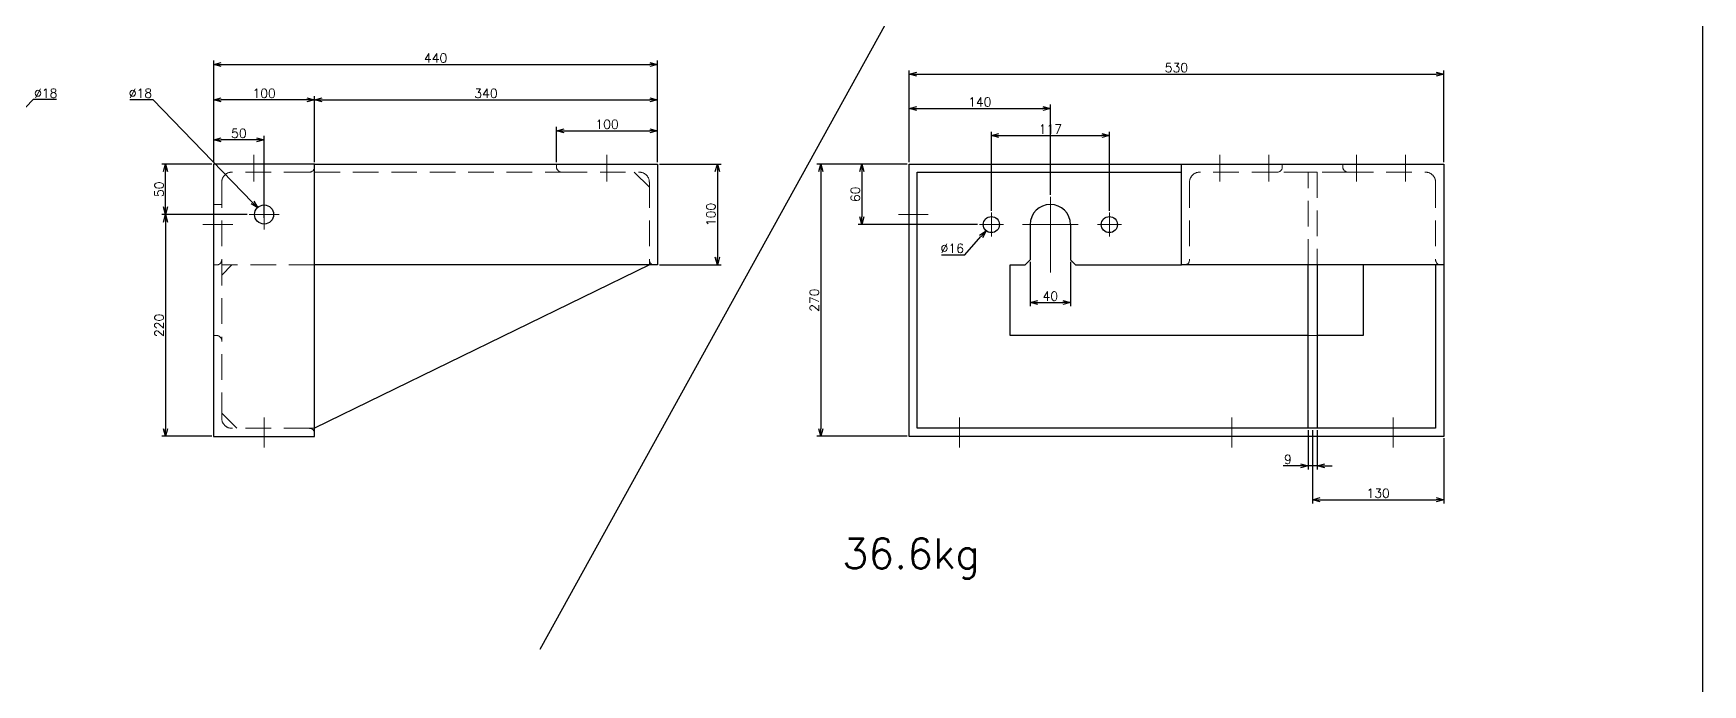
# Model space of a CAD drawing. Header units: millimetres. Extents: x -8731 to 85711, y -14522 to 31379.
# Drawn here: x -2808 to -1153, y 7054 to 7700 of the extents above; entities that cross this region are included whole.
import ezdxf

# ---------------------------------------------------------------- set-up
doc = ezdxf.new("R2010")
doc.units = ezdxf.units.MM
doc.header["$LTSCALE"] = 4
doc.header["$PDMODE"] = 99
doc.header["$PDSIZE"] = 1
doc.linetypes.add('CENTER2', pattern=[28.575, 19.05, -3.175, 3.175, -3.175])
doc.linetypes.add('HIDDEN', pattern=[9.525, 6.35, -3.175])
for name, color, linetype, lineweight in [('04_HIDDEN', 2, 'HIDDEN', 13), ('05_CENTER', 4, 'CENTER2', 13), ('08_DIM', 3, 'Continuous', 13)]:
    doc.layers.add(name, color=color, linetype=linetype, lineweight=lineweight)
doc.styles.add('KSS_TXT', font='txt.shx', dxfattribs={"bigfont": 'extfont2.shx'})
doc.dimstyles.new('KSS_DIM', dxfattribs={"dimscale": 3, "dimtxt": 3, "dimasz": 2.5, "dimexe": 1.25, "dimexo": 0.625, "dimtad": 1, "dimdsep": 46, "dimtxsty": 'KSS_TXT', "dimblk": 'OPEN30', "dimcen": 0, "dimazin": 2, "dimtfac": 0.75, "dimtmove": 0, "dimatfit": 3, "dimldrblk": 'OPEN30', "dimfxl": 1, "dimtolj": 1, "dimarcsym": 0})
doc.dimstyles.new('KSS_DIM$3', dxfattribs={"dimscale": 3, "dimtxt": 3, "dimasz": 2.5, "dimexe": 1.25, "dimexo": 0.625, "dimtad": 1, "dimtih": 1, "dimtoh": 1, "dimdsep": 46, "dimtxsty": 'KSS_TXT', "dimblk": 'OPEN30', "dimcen": 0, "dimazin": 2, "dimtfac": 0.75, "dimtofl": 0, "dimtmove": 0, "dimatfit": 3, "dimldrblk": 'OPEN30', "dimfxl": 1, "dimtolj": 1, "dimarcsym": 0})

# ---------------------------------------------------------------- blocks, each defined once
blk = doc.blocks.new('_Open30')
at = {"color": 0, "linetype": 'ByBlock', "lineweight": -2}
for p, q in [((-1, 0.27), (0, 0)), ((0, 0), (-1, -0.27)), ((0, 0), (-1, 0))]:
    blk.add_line(p, q, dxfattribs=at)
blk = doc.blocks.new('*D1013')
at = {"layer": '08_DIM', "color": 0, "lineweight": -2, "transparency": 16777216}
for p, q in [((-1820, 7473.3), (-1820, 7429.1)), ((-1780, 7473.3), (-1780, 7429.1)), ((-1812.5, 7432.8), (-1787.5, 7432.8))]:
    blk.add_line(p, q, dxfattribs=at)
at = {"layer": 'Defpoints', "color": 0, "transparency": 16777216}
for p in [(-1820, 7475.2), (-1780, 7475.2), (-1780, 7432.8)]:
    blk.add_point(p, dxfattribs=at)
at = {"layer": '08_DIM', "color": 0, "lineweight": -2, "transparency": 16777216, "xscale": 7.5, "yscale": 7.5, "zscale": 7.5, "rotation": 180}
blk.add_blockref('_Open30', (-1820, 7432.8), dxfattribs=at)
at = {"layer": '08_DIM', "color": 0, "lineweight": -2, "transparency": 16777216, "xscale": 7.5, "yscale": 7.5, "zscale": 7.5}
blk.add_blockref('_Open30', (-1780, 7432.8), dxfattribs=at)
at = {"layer": '08_DIM', "color": 0, "transparency": 16777216, "insert": (-1800, 7439.2), "char_height": 9, "attachment_point": 5, "style": 'KSS_TXT'}
blk.add_mtext('\\A1;40', dxfattribs=at)
blk = doc.blocks.new('*D1014')
at = {"layer": '08_DIM', "color": 0, "lineweight": -2, "transparency": 16777216}
for p, q in [((-1884.9, 7480.2), (-1868.8, 7498.5)), ((-1907.8, 7480.2), (-1884.9, 7480.2))]:
    blk.add_line(p, q, dxfattribs=at)
at = {"layer": 'Defpoints', "color": 0, "transparency": 16777216}
for p in [(-1853.2, 7516.2), (-1863.8, 7504.1)]:
    blk.add_point(p, dxfattribs=at)
at = {"layer": '08_DIM', "color": 0, "lineweight": -2, "transparency": 16777216, "xscale": 7.5, "yscale": 7.5, "zscale": 7.5, "rotation": 48.64525323413589}
blk.add_blockref('_Open30', (-1863.8, 7504.1), dxfattribs=at)
at = {"layer": '08_DIM', "color": 0, "transparency": 16777216, "insert": (-1897.3, 7486.6), "char_height": 9, "attachment_point": 5, "style": 'KSS_TXT'}
blk.add_mtext('\\A1;%%C16', dxfattribs=at)
blk = doc.blocks.new('*D1467')
at = {"layer": '08_DIM', "color": 0, "lineweight": -2, "transparency": 16777216}
for p, q in [((-1941.9, 7570.2), (-1990.7, 7570.2)), ((-1986.9, 7562.7), (-1986.9, 7517.7)), ((-1872.3, 7510.2), (-1990.7, 7510.2))]:
    blk.add_line(p, q, dxfattribs=at)
at = {"layer": 'Defpoints', "color": 0, "transparency": 16777216}
for p in [(-1940, 7570.2), (-1986.9, 7510.2), (-1870.4, 7510.2)]:
    blk.add_point(p, dxfattribs=at)
at = {"layer": '08_DIM', "color": 0, "lineweight": -2, "transparency": 16777216, "xscale": 7.5, "yscale": 7.5, "zscale": 7.5}
for p, rotation in [((-1986.9, 7570.2), 90), ((-1986.9, 7510.2), 270)]:
    blk.add_blockref('_Open30', p, dxfattribs=dict(at, rotation=rotation))
at = {"layer": '08_DIM', "color": 0, "transparency": 16777216, "insert": (-1993.3, 7540.2), "char_height": 9, "attachment_point": 5, "rotation": 90, "style": 'KSS_TXT'}
blk.add_mtext('\\A1;60', dxfattribs=at)
blk = doc.blocks.new('*D1468')
at = {"layer": '08_DIM', "color": 0, "lineweight": -2, "transparency": 16777216}
for p, q in [((-1940, 7572), (-1940, 7629.1)), ((-1932.5, 7625.3), (-1807.5, 7625.3)), ((-1800, 7539.5), (-1800, 7629.1))]:
    blk.add_line(p, q, dxfattribs=at)
at = {"layer": 'Defpoints', "color": 0, "transparency": 16777216}
for p in [(-1800, 7625.3), (-1940, 7570.2), (-1800, 7537.7)]:
    blk.add_point(p, dxfattribs=at)
at = {"layer": '08_DIM', "color": 0, "lineweight": -2, "transparency": 16777216, "xscale": 7.5, "yscale": 7.5, "zscale": 7.5, "rotation": 180}
blk.add_blockref('_Open30', (-1940, 7625.3), dxfattribs=at)
at = {"layer": '08_DIM', "color": 0, "lineweight": -2, "transparency": 16777216, "xscale": 7.5, "yscale": 7.5, "zscale": 7.5}
blk.add_blockref('_Open30', (-1800, 7625.3), dxfattribs=at)
at = {"layer": '08_DIM', "color": 0, "transparency": 16777216, "insert": (-1870, 7631.7), "char_height": 9, "attachment_point": 5, "style": 'KSS_TXT'}
blk.add_mtext('\\A1;140', dxfattribs=at)
blk = doc.blocks.new('*D1598')
at = {"layer": '08_DIM', "color": 0, "lineweight": -2, "transparency": 16777216}
for p, q in [((-2712.7, 7634.1), (-2689.8, 7634.1)), ((-2689.8, 7634.1), (-2591.1, 7532))]:
    blk.add_line(p, q, dxfattribs=at)
at = {"layer": 'Defpoints', "color": 0, "transparency": 16777216}
for p in [(-2585.9, 7526.6), (-2573.4, 7513.7)]:
    blk.add_point(p, dxfattribs=at)
at = {"layer": '08_DIM', "color": 0, "lineweight": -2, "transparency": 16777216, "xscale": 7.5, "yscale": 7.5, "zscale": 7.5, "rotation": 314.0421316647783}
blk.add_blockref('_Open30', (-2585.9, 7526.6), dxfattribs=at)
at = {"layer": '08_DIM', "color": 0, "transparency": 16777216, "insert": (-2702.2, 7640.4), "char_height": 9, "attachment_point": 5, "style": 'KSS_TXT'}
blk.add_mtext('\\A1;%%C18', dxfattribs=at)
blk = doc.blocks.new('*D1608')
at = {"layer": '08_DIM', "color": 0, "lineweight": -2, "transparency": 16777216}
for p, q in [((-1940, 7572), (-1940, 7663)), ((-1410, 7572), (-1410, 7663)), ((-1932.5, 7659.3), (-1417.5, 7659.3))]:
    blk.add_line(p, q, dxfattribs=at)
at = {"layer": 'Defpoints', "color": 0, "transparency": 16777216}
for p in [(-1410, 7659.3), (-1940, 7570.2), (-1410, 7570.2)]:
    blk.add_point(p, dxfattribs=at)
at = {"layer": '08_DIM', "color": 0, "lineweight": -2, "transparency": 16777216, "xscale": 7.5, "yscale": 7.5, "zscale": 7.5, "rotation": 180}
blk.add_blockref('_Open30', (-1940, 7659.3), dxfattribs=at)
at = {"layer": '08_DIM', "color": 0, "lineweight": -2, "transparency": 16777216, "xscale": 7.5, "yscale": 7.5, "zscale": 7.5}
blk.add_blockref('_Open30', (-1410, 7659.3), dxfattribs=at)
at = {"layer": '08_DIM', "color": 0, "transparency": 16777216, "insert": (-1675, 7665.7), "char_height": 9, "attachment_point": 5, "style": 'KSS_TXT'}
blk.add_mtext('\\A1;530', dxfattribs=at)
blk = doc.blocks.new('*D1663')
at = {"layer": '08_DIM', "color": 0, "lineweight": -2, "transparency": 16777216}
for p, q in [((-2596.3, 7520.2), (-2681.1, 7520.2)), ((-2677.3, 7512.7), (-2677.3, 7307.7)), ((-2631.5, 7300.2), (-2681.1, 7300.2))]:
    blk.add_line(p, q, dxfattribs=at)
at = {"layer": 'Defpoints', "color": 0, "transparency": 16777216}
for p in [(-2594.4, 7520.2), (-2677.3, 7300.2), (-2629.6, 7300.2)]:
    blk.add_point(p, dxfattribs=at)
at = {"layer": '08_DIM', "color": 0, "lineweight": -2, "transparency": 16777216, "xscale": 7.5, "yscale": 7.5, "zscale": 7.5}
for p, rotation in [((-2677.3, 7520.2), 90), ((-2677.3, 7300.2), 270)]:
    blk.add_blockref('_Open30', p, dxfattribs=dict(at, rotation=rotation))
at = {"layer": '08_DIM', "color": 0, "transparency": 16777216, "insert": (-2683.7, 7410.2), "char_height": 9, "attachment_point": 5, "rotation": 90, "style": 'KSS_TXT'}
blk.add_mtext('\\A1;220', dxfattribs=at)
blk = doc.blocks.new('*D1665')
at = {"layer": '08_DIM', "color": 0, "lineweight": -2, "transparency": 16777216}
for p, q in [((-2629.6, 7572), (-2629.6, 7598)), ((-2579.6, 7516.8), (-2579.6, 7598)), ((-2587.1, 7594.2), (-2622.1, 7594.2))]:
    blk.add_line(p, q, dxfattribs=at)
at = {"layer": 'Defpoints', "color": 0, "transparency": 16777216}
for p in [(-2629.6, 7594.2), (-2629.6, 7570.2), (-2579.6, 7515)]:
    blk.add_point(p, dxfattribs=at)
at = {"layer": '08_DIM', "color": 0, "lineweight": -2, "transparency": 16777216, "xscale": 7.5, "yscale": 7.5, "zscale": 7.5, "rotation": 180}
blk.add_blockref('_Open30', (-2629.6, 7594.2), dxfattribs=at)
at = {"layer": '08_DIM', "color": 0, "lineweight": -2, "transparency": 16777216, "xscale": 7.5, "yscale": 7.5, "zscale": 7.5}
blk.add_blockref('_Open30', (-2579.6, 7594.2), dxfattribs=at)
at = {"layer": '08_DIM', "color": 0, "transparency": 16777216, "insert": (-2604.6, 7600.6), "char_height": 9, "attachment_point": 5, "style": 'KSS_TXT'}
blk.add_mtext('\\A1;50', dxfattribs=at)
blk = doc.blocks.new('*D1666')
at = {"layer": '08_DIM', "color": 0, "lineweight": -2, "transparency": 16777216}
for p, q in [((-2629.6, 7572), (-2629.6, 7637.6)), ((-2537.1, 7633.8), (-2622.1, 7633.8)), ((-2529.6, 7572), (-2529.6, 7637.6))]:
    blk.add_line(p, q, dxfattribs=at)
at = {"layer": 'Defpoints', "color": 0, "transparency": 16777216}
for p in [(-2629.6, 7633.8), (-2629.6, 7570.2), (-2529.6, 7570.2)]:
    blk.add_point(p, dxfattribs=at)
at = {"layer": '08_DIM', "color": 0, "lineweight": -2, "transparency": 16777216, "xscale": 7.5, "yscale": 7.5, "zscale": 7.5, "rotation": 180}
blk.add_blockref('_Open30', (-2629.6, 7633.8), dxfattribs=at)
at = {"layer": '08_DIM', "color": 0, "lineweight": -2, "transparency": 16777216, "xscale": 7.5, "yscale": 7.5, "zscale": 7.5}
blk.add_blockref('_Open30', (-2529.6, 7633.8), dxfattribs=at)
at = {"layer": '08_DIM', "color": 0, "transparency": 16777216, "insert": (-2579.6, 7640.2), "char_height": 9, "attachment_point": 5, "style": 'KSS_TXT'}
blk.add_mtext('\\A1;100', dxfattribs=at)
blk = doc.blocks.new('A$C448B04A9_1_1_1')
at = {"color": 0}
for p, q in [((3, 100), (0, 100)), ((0, 0), (0, 100)), ((8, 18), (8, 95)), ((0, 0), (100, 0)), ((95, 8), (18, 8)), ((100, 3), (100, 0))]:
    blk.add_line(p, q, dxfattribs=at)
for centre, radius, start, end in [((3, 95), 5, 0, 90), ((18, 18), 10, 180, 270), ((95, 3), 5, 0, 90)]:
    blk.add_arc(centre, radius, start, end, dxfattribs=at)
blk = doc.blocks.new('A$C28822FB5_1_1_1')
at = {"color": 0}
for p, q in [((-82, 412), (180, 412)), ((-82, 158), (-82, 412)), ((30, 360), (30, 325)), ((70, 360), (70, 325)), ((10, 250), (10, 320)), ((10, 320), (25, 320)), ((30, 325), (25, 320)), ((75, 320), (70, 325)), ((75, 320), (180, 320)), ((360, 320), (360, 250)), ((432, 320), (432, 158)), ((305.5, 250), (10, 250)), ((360, 250), (314.5, 250)), ((432, 158), (-82, 158))]:
    blk.add_line(p, q, dxfattribs=at)
blk.add_lwpolyline([(-90, 420), (440, 420), (440, 150), (-90, 150)], close=True, dxfattribs=at)
blk.add_lwpolyline([(180, 420), (440, 420), (440, 320), (180, 320)], close=True)
blk.add_lwpolyline([(314.5, 320), (314.5, 158), (305.5, 158), (305.5, 320)])
for centre in [(-8.5, 360), (108.5, 360)]:
    blk.add_circle(centre, 8, dxfattribs=at)
blk.add_arc((50, 360), 20, 0, 180, dxfattribs=at)
at = {"layer": '04_HIDDEN'}
for p, q in [((345, 412), (275, 412)), ((305.5, 250), (314.5, 250))]:
    blk.add_line(p, q, dxfattribs=at)
for points in [[(305.5, 412), (314.5, 412), (314.5, 320)], [(305.5, 320), (305.5, 412)]]:
    blk.add_lwpolyline(points, dxfattribs=at)
at = {"layer": '05_CENTER'}
for p, q in [((218, 429.1), (218, 402.8)), ((266.5, 429.1), (266.5, 402.8)), ((353.5, 429.1), (353.5, 402.8)), ((402, 429.1), (402, 402.8)), ((50, 312.5), (50, 387.5)), ((-71, 370), (-100.7, 370)), ((-8.5, 348.1), (-8.5, 371.9)), ((108.5, 348.1), (108.5, 371.9)), ((-20.4, 360), (3.4, 360)), ((77.5, 360), (22.5, 360)), ((120.4, 360), (96.6, 360)), ((-40, 139), (-40, 168.7)), ((230, 139), (230, 168.7)), ((390, 139), (390, 168.7))]:
    blk.add_line(p, q, dxfattribs=at)
at = {"layer": '04_HIDDEN', "xscale": -1, "rotation": 180}
blk.add_blockref('A$C448B04A9_1_1_1', (180, 420), dxfattribs=at)
at = {"layer": '04_HIDDEN', "rotation": 180}
blk.add_blockref('A$C448B04A9_1_1_1', (440, 420), dxfattribs=at)
blk = doc.blocks.new('A$C6DA63EEE_1_1_1')
at = {"color": 0}
blk.add_line((382, 320), (50, 158), dxfattribs=at)
blk.add_lwpolyline([(50, 420), (-50, 420), (-50, 150), (50, 150)], close=True, dxfattribs=at)
blk.add_lwpolyline([(50, 420), (390, 420), (390, 320), (50, 320)], close=True)
blk.add_circle((0, 370), 9.5, dxfattribs=at)
at = {"layer": '04_HIDDEN'}
for p, q in [((50, 412), (295, 412)), ((382, 397), (367, 412)), ((-50, 380), (-42, 380)), ((-42, 325), (-42, 245)), ((-32, 320), (-42, 310)), ((50, 320), (-42, 320)), ((382, 325), (382, 320)), ((-42, 173), (-27, 158)), ((50, 158), (45, 158))]:
    blk.add_line(p, q, dxfattribs=at)
at = {"layer": '05_CENTER'}
for p, q in [((-10, 429.1), (-10, 402.8)), ((340, 429.1), (340, 402.8)), ((0, 355.2), (0, 384.8)), ((-14.8, 370), (14.8, 370)), ((-60.6, 360), (-31, 360)), ((0, 139), (0, 168.7))]:
    blk.add_line(p, q, dxfattribs=at)
at = {"layer": '04_HIDDEN', "xscale": -1, "rotation": 180}
blk.add_blockref('A$C448B04A9_1_1_1', (-50, 420), dxfattribs=at)
at = {"layer": '04_HIDDEN', "rotation": 180}
blk.add_blockref('A$C448B04A9_1_1_1', (390, 420), dxfattribs=at)
at = {"layer": '04_HIDDEN'}
blk.add_blockref('A$C448B04A9_1_1_1', (-50, 150), dxfattribs=at)
blk = doc.blocks.new('*D2208')
at = {"layer": '08_DIM', "color": 0, "lineweight": -2, "transparency": 16777216}
for p, q in [((-1941.9, 7570.2), (-2031.4, 7570.2)), ((-2027.6, 7562.7), (-2027.6, 7307.7)), ((-1941.9, 7300.2), (-2031.4, 7300.2))]:
    blk.add_line(p, q, dxfattribs=at)
at = {"layer": 'Defpoints', "color": 0, "transparency": 16777216}
for p in [(-1940, 7570.2), (-2027.6, 7300.2), (-1940, 7300.2)]:
    blk.add_point(p, dxfattribs=at)
at = {"layer": '08_DIM', "color": 0, "lineweight": -2, "transparency": 16777216, "xscale": 7.5, "yscale": 7.5, "zscale": 7.5}
for p, rotation in [((-2027.6, 7570.2), 90), ((-2027.6, 7300.2), 270)]:
    blk.add_blockref('_Open30', p, dxfattribs=dict(at, rotation=rotation))
at = {"layer": '08_DIM', "color": 0, "transparency": 16777216, "insert": (-2034, 7435.2), "char_height": 9, "attachment_point": 5, "rotation": 90, "style": 'KSS_TXT'}
blk.add_mtext('\\A1;270', dxfattribs=at)
blk = doc.blocks.new('*D2209')
at = {"layer": '08_DIM', "color": 0, "lineweight": -2, "transparency": 16777216}
for p, q in [((-2631.5, 7570.2), (-2681.1, 7570.2)), ((-2677.3, 7527.7), (-2677.3, 7562.7)), ((-2596.3, 7520.2), (-2681.1, 7520.2))]:
    blk.add_line(p, q, dxfattribs=at)
at = {"layer": 'Defpoints', "color": 0, "transparency": 16777216}
for p in [(-2677.3, 7570.2), (-2629.6, 7570.2), (-2594.4, 7520.2)]:
    blk.add_point(p, dxfattribs=at)
at = {"layer": '08_DIM', "color": 0, "lineweight": -2, "transparency": 16777216, "xscale": 7.5, "yscale": 7.5, "zscale": 7.5}
for p, rotation in [((-2677.3, 7570.2), 90), ((-2677.3, 7520.2), 270)]:
    blk.add_blockref('_Open30', p, dxfattribs=dict(at, rotation=rotation))
at = {"layer": '08_DIM', "color": 0, "transparency": 16777216, "insert": (-2683.7, 7545.2), "char_height": 9, "attachment_point": 5, "rotation": 90, "style": 'KSS_TXT'}
blk.add_mtext('\\A1;50', dxfattribs=at)
blk = doc.blocks.new('*D2210')
at = {"layer": '08_DIM', "color": 0, "lineweight": -2, "transparency": 16777216}
for p, q in [((-2629.6, 7572), (-2629.6, 7672.7)), ((-2622.1, 7668.9), (-2197.1, 7668.9)), ((-2189.6, 7572), (-2189.6, 7672.7))]:
    blk.add_line(p, q, dxfattribs=at)
at = {"layer": 'Defpoints', "color": 0, "transparency": 16777216}
for p in [(-2189.6, 7668.9), (-2629.6, 7570.2), (-2189.6, 7570.2)]:
    blk.add_point(p, dxfattribs=at)
at = {"layer": '08_DIM', "color": 0, "lineweight": -2, "transparency": 16777216, "xscale": 7.5, "yscale": 7.5, "zscale": 7.5, "rotation": 180}
blk.add_blockref('_Open30', (-2629.6, 7668.9), dxfattribs=at)
at = {"layer": '08_DIM', "color": 0, "lineweight": -2, "transparency": 16777216, "xscale": 7.5, "yscale": 7.5, "zscale": 7.5}
blk.add_blockref('_Open30', (-2189.6, 7668.9), dxfattribs=at)
at = {"layer": '08_DIM', "color": 0, "transparency": 16777216, "insert": (-2409.6, 7675.3), "char_height": 9, "attachment_point": 5, "style": 'KSS_TXT'}
blk.add_mtext('\\A1;440', dxfattribs=at)
blk = doc.blocks.new('*D2211')
at = {"layer": '08_DIM', "color": 0, "lineweight": -2, "transparency": 16777216}
for p, q in [((-2529.6, 7572), (-2529.6, 7637.6)), ((-2522.1, 7633.8), (-2197.1, 7633.8)), ((-2189.6, 7572), (-2189.6, 7637.6))]:
    blk.add_line(p, q, dxfattribs=at)
at = {"layer": 'Defpoints', "color": 0, "transparency": 16777216}
for p in [(-2189.6, 7633.8), (-2529.6, 7570.2), (-2189.6, 7570.2)]:
    blk.add_point(p, dxfattribs=at)
at = {"layer": '08_DIM', "color": 0, "lineweight": -2, "transparency": 16777216, "xscale": 7.5, "yscale": 7.5, "zscale": 7.5, "rotation": 180}
blk.add_blockref('_Open30', (-2529.6, 7633.8), dxfattribs=at)
at = {"layer": '08_DIM', "color": 0, "lineweight": -2, "transparency": 16777216, "xscale": 7.5, "yscale": 7.5, "zscale": 7.5}
blk.add_blockref('_Open30', (-2189.6, 7633.8), dxfattribs=at)
at = {"layer": '08_DIM', "color": 0, "transparency": 16777216, "insert": (-2359.6, 7640.2), "char_height": 9, "attachment_point": 5, "style": 'KSS_TXT'}
blk.add_mtext('\\A1;340', dxfattribs=at)
blk = doc.blocks.new('*D2212')
at = {"layer": '08_DIM', "color": 0, "lineweight": -2, "transparency": 16777216}
for p, q in [((-2289.6, 7572), (-2289.6, 7607)), ((-2282.1, 7603.2), (-2197.1, 7603.2)), ((-2189.6, 7572), (-2189.6, 7607))]:
    blk.add_line(p, q, dxfattribs=at)
at = {"layer": 'Defpoints', "color": 0, "transparency": 16777216}
for p in [(-2189.6, 7603.2), (-2289.6, 7570.2), (-2189.6, 7570.2)]:
    blk.add_point(p, dxfattribs=at)
at = {"layer": '08_DIM', "color": 0, "lineweight": -2, "transparency": 16777216, "xscale": 7.5, "yscale": 7.5, "zscale": 7.5, "rotation": 180}
blk.add_blockref('_Open30', (-2289.6, 7603.2), dxfattribs=at)
at = {"layer": '08_DIM', "color": 0, "lineweight": -2, "transparency": 16777216, "xscale": 7.5, "yscale": 7.5, "zscale": 7.5}
blk.add_blockref('_Open30', (-2189.6, 7603.2), dxfattribs=at)
at = {"layer": '08_DIM', "color": 0, "transparency": 16777216, "insert": (-2239.6, 7609.6), "char_height": 9, "attachment_point": 5, "style": 'KSS_TXT'}
blk.add_mtext('\\A1;100', dxfattribs=at)
blk = doc.blocks.new('*D2213')
at = {"layer": '08_DIM', "color": 0, "lineweight": -2, "transparency": 16777216}
for p, q in [((-2187.7, 7570.2), (-2126.5, 7570.2)), ((-2130.2, 7562.7), (-2130.2, 7477.7)), ((-2187.7, 7470.2), (-2126.5, 7470.2))]:
    blk.add_line(p, q, dxfattribs=at)
at = {"layer": 'Defpoints', "color": 0, "transparency": 16777216}
for p in [(-2189.6, 7570.2), (-2189.6, 7470.2), (-2130.2, 7470.2)]:
    blk.add_point(p, dxfattribs=at)
at = {"layer": '08_DIM', "color": 0, "lineweight": -2, "transparency": 16777216, "xscale": 7.5, "yscale": 7.5, "zscale": 7.5}
for p, rotation in [((-2130.2, 7570.2), 90), ((-2130.2, 7470.2), 270)]:
    blk.add_blockref('_Open30', p, dxfattribs=dict(at, rotation=rotation))
at = {"layer": '08_DIM', "color": 0, "transparency": 16777216, "insert": (-2136.6, 7520.2), "char_height": 9, "attachment_point": 5, "rotation": 90, "style": 'KSS_TXT'}
blk.add_mtext('\\A1;100', dxfattribs=at)
blk = doc.blocks.new('*D2223')
at = {"layer": '08_DIM', "color": 0, "lineweight": -2, "transparency": 16777216}
for p, q in [((-2808.5, 7634.1), (-2907.2, 7532)), ((-2785.6, 7634.1), (-2808.5, 7634.1))]:
    blk.add_line(p, q, dxfattribs=at)
at = {"layer": 'Defpoints', "color": 0, "transparency": 16777216}
for p in [(-2912.4, 7526.6), (-2924.9, 7513.7)]:
    blk.add_point(p, dxfattribs=at)
at = {"layer": '08_DIM', "color": 0, "lineweight": -2, "transparency": 16777216, "xscale": 7.5, "yscale": 7.5, "zscale": 7.5, "rotation": 225.9578683352592}
blk.add_blockref('_Open30', (-2912.4, 7526.6), dxfattribs=at)
at = {"layer": '08_DIM', "color": 0, "transparency": 16777216, "insert": (-2796.1, 7640.4), "char_height": 9, "attachment_point": 5, "style": 'KSS_TXT'}
blk.add_mtext('\\A1;%%C18', dxfattribs=at)
blk = doc.blocks.new('*D2999')
at = {"layer": '08_DIM', "color": 0, "lineweight": -2, "transparency": 16777216}
for p, q in [((-1540, 7306.3), (-1540, 7233.6)), ((-1410, 7298.3), (-1410, 7233.6)), ((-1532.5, 7237.4), (-1417.5, 7237.4))]:
    blk.add_line(p, q, dxfattribs=at)
at = {"layer": 'Defpoints', "color": 0, "transparency": 16777216}
for p in [(-1540, 7308.2), (-1410, 7300.2), (-1410, 7237.4)]:
    blk.add_point(p, dxfattribs=at)
at = {"layer": '08_DIM', "color": 0, "lineweight": -2, "transparency": 16777216, "xscale": 7.5, "yscale": 7.5, "zscale": 7.5, "rotation": 180}
blk.add_blockref('_Open30', (-1540, 7237.4), dxfattribs=at)
at = {"layer": '08_DIM', "color": 0, "lineweight": -2, "transparency": 16777216, "xscale": 7.5, "yscale": 7.5, "zscale": 7.5}
blk.add_blockref('_Open30', (-1410, 7237.4), dxfattribs=at)
at = {"layer": '08_DIM', "color": 0, "transparency": 16777216, "insert": (-1475, 7243.8), "char_height": 9, "attachment_point": 5, "style": 'KSS_TXT'}
blk.add_mtext('\\A1;130', dxfattribs=at)
blk = doc.blocks.new('*D3000')
at = {"layer": '08_DIM', "color": 0, "lineweight": -2, "transparency": 16777216}
for p, q in [((-1544.5, 7306.3), (-1544.5, 7267.2)), ((-1535.5, 7306.3), (-1535.5, 7267.2)), ((-1552, 7270.9), (-1569.3, 7270.9)), ((-1535.5, 7270.9), (-1544.5, 7270.9)), ((-1528, 7270.9), (-1520.5, 7270.9))]:
    blk.add_line(p, q, dxfattribs=at)
at = {"layer": 'Defpoints', "color": 0, "transparency": 16777216}
for p in [(-1544.5, 7308.2), (-1535.5, 7308.2), (-1544.5, 7270.9)]:
    blk.add_point(p, dxfattribs=at)
at = {"layer": '08_DIM', "color": 0, "lineweight": -2, "transparency": 16777216, "xscale": 7.5, "yscale": 7.5, "zscale": 7.5}
blk.add_blockref('_Open30', (-1544.5, 7270.9), dxfattribs=at)
at = {"layer": '08_DIM', "color": 0, "lineweight": -2, "transparency": 16777216, "xscale": 7.5, "yscale": 7.5, "zscale": 7.5, "rotation": 180}
blk.add_blockref('_Open30', (-1535.5, 7270.9), dxfattribs=at)
at = {"layer": '08_DIM', "color": 0, "transparency": 16777216, "insert": (-1564.4, 7277.3), "char_height": 9, "attachment_point": 5, "style": 'KSS_TXT'}
blk.add_mtext('\\A1;9', dxfattribs=at)
blk = doc.blocks.new('*D3519')
at = {"layer": '08_DIM', "color": 0, "lineweight": -2, "transparency": 16777216}
for p, q in [((-1858.5, 7523.9), (-1858.5, 7602.2)), ((-1851, 7598.4), (-1749, 7598.4)), ((-1741.5, 7523.9), (-1741.5, 7602.2))]:
    blk.add_line(p, q, dxfattribs=at)
at = {"layer": 'Defpoints', "color": 0, "transparency": 16777216}
for p in [(-1741.5, 7598.4), (-1858.5, 7522), (-1741.5, 7522)]:
    blk.add_point(p, dxfattribs=at)
at = {"layer": '08_DIM', "color": 0, "lineweight": -2, "transparency": 16777216, "xscale": 7.5, "yscale": 7.5, "zscale": 7.5, "rotation": 180}
blk.add_blockref('_Open30', (-1858.5, 7598.4), dxfattribs=at)
at = {"layer": '08_DIM', "color": 0, "lineweight": -2, "transparency": 16777216, "xscale": 7.5, "yscale": 7.5, "zscale": 7.5}
blk.add_blockref('_Open30', (-1741.5, 7598.4), dxfattribs=at)
at = {"layer": '08_DIM', "color": 0, "transparency": 16777216, "insert": (-1800, 7604.8), "char_height": 9, "attachment_point": 5, "style": 'KSS_TXT'}
blk.add_mtext('\\A1;117', dxfattribs=at)

msp = doc.modelspace()

# ---------------------------------------------------------------- linework, layer by layer
at = {"color": 2}
msp.add_line((-1355.11219, 8810.53371), (-2306.35613, 7088.79755), dxfattribs=at)
msp.add_lwpolyline([(-6091.91007, 8920.9142), (-1153.29844, 8920.9142), (-1153.29844, 5443.0655), (-6091.91007, 5443.0655)], close=True, dxfattribs=at)

# ---------------------------------------------------------------- block references
for name, p in [('A$C6DA63EEE_1_1_1', (-2579.62462, 7150.15005)), ('A$C28822FB5_1_1_1', (-1850.01456, 7150.15005))]:
    msp.add_blockref(name, p)

# ---------------------------------------------------------------- texts
at = {"layer": '08_DIM', "color": 6, "style": 'KSS_TXT'}
msp.add_text('36.6kg', height=30, dxfattribs=at).set_placement((-2006.29779, 7169.02704))

# ---------------------------------------------------------------- dimensions: what is measured, and where the dimension line sits
at = {"layer": '08_DIM'}
for base, p1, p2, override, picture, middle in [((-2189.62462, 7668.90974), (-2629.62462, 7570.15005), (-2189.62462, 7570.15005), {"dimscale": 3, "dimarcsym": 1}, '*D2210', (-2409.62462, 7675.28474)), ((-1410.01456, 7659.28865), (-1940.01456, 7570.15005), (-1410.01456, 7570.15005), {"dimscale": 3, "dimarcsym": 1}, '*D1608', (-1675.01456, 7665.6699)), ((-2629.62462, 7633.82092), (-2529.62462, 7570.15005), (-2629.62462, 7570.15005), {"dimscale": 3, "dimarcsym": 1}, '*D1666', (-2579.62462, 7640.19592)), ((-2189.62462, 7633.82092), (-2529.62462, 7570.15005), (-2189.62462, 7570.15005), {"dimscale": 3, "dimarcsym": 1}, '*D2211', (-2359.62462, 7640.19592)), ((-1800.01456, 7625.34992), (-1940.01456, 7570.15005), (-1800.01456, 7537.66164), {"dimscale": 3, "dimarcsym": 1}, '*D1468', (-1870.01456, 7631.72492)), ((-2189.62462, 7603.22544), (-2289.62462, 7570.15005), (-2189.62462, 7570.15005), {"dimscale": 3, "dimarcsym": 1}, '*D2212', (-2239.62462, 7609.60044)), ((-2629.62462, 7594.23315), (-2579.62462, 7514.96304), (-2629.62462, 7570.15005), {"dimscale": 3, "dimarcsym": 1}, '*D1665', (-2604.62462, 7600.6144)), ((-1544.51456, 7270.90424), (-1535.51456, 7308.15005), (-1544.51456, 7308.15005), {"dimscale": 3}, '*D3000', (-1564.38956, 7277.27924)), ((-1410.01456, 7237.38691), (-1540.01456, 7308.15005), (-1410.01456, 7300.15005), {"dimscale": 3}, '*D2999', (-1475.01456, 7243.76191))]:
    dim = msp.add_linear_dim(base=base, p1=p1, p2=p2, dimstyle='KSS_DIM', override=override, dxfattribs=at)
    dim.commit()
    dim.dimension.update_dxf_attribs({"geometry": picture, "text_midpoint": middle})
for p1, p2, picture, middle in [((-2924.94011, 7513.6806), (-2912.42675, 7526.61951), '*D2223', (-2796.14489, 7634.05999)), ((-2573.36793, 7513.6806), (-2585.8813, 7526.61951), '*D1598', (-2702.16315, 7634.05999))]:
    dim = msp.add_diameter_dim_2p(p1=p1, p2=p2, dimstyle='KSS_DIM$3', override={"dimscale": 3, "dimpost": '%%C<>', "dimarcsym": 1}, dxfattribs=at)
    dim.commit()
    dim.dimension.update_dxf_attribs({"geometry": picture, "text_midpoint": middle, "dimtype": 163})
at = {"layer": '08_DIM', "color": 1}
dim = msp.add_linear_dim(base=(-1741.51456, 7598.40751), p1=(-1858.51456, 7522.02621), p2=(-1741.51456, 7522.02621), dimstyle='KSS_DIM', override={"dimscale": 3, "dimarcsym": 1}, dxfattribs=at)
dim.commit()
dim.dimension.update_dxf_attribs({"geometry": '*D3519', "text_midpoint": (-1800.01456, 7604.78251)})
at = {"layer": '08_DIM'}
for base, p1, p2, picture, middle in [((-2677.34987, 7570.15005), (-2594.4376, 7520.15005), (-2629.62462, 7570.15005), '*D2209', (-2683.73112, 7545.15005)), ((-2130.2197, 7470.15005), (-2189.62462, 7570.15005), (-2189.62462, 7470.15005), '*D2213', (-2136.5947, 7520.15005)), ((-2027.62663, 7300.15005), (-1940.01456, 7570.15005), (-1940.01456, 7300.15005), '*D2208', (-2034.00163, 7435.15005)), ((-2677.34987, 7300.15005), (-2594.4376, 7520.15005), (-2629.62462, 7300.15005), '*D1663', (-2683.72487, 7410.15005))]:
    dim = msp.add_linear_dim(base=base, p1=p1, p2=p2, angle=90, dimstyle='KSS_DIM', override={"dimscale": 3, "dimarcsym": 1}, dxfattribs=at)
    dim.commit()
    dim.dimension.update_dxf_attribs({"geometry": picture, "text_midpoint": middle})
at = {"layer": '08_DIM', "color": 1}
dim = msp.add_linear_dim(base=(-1986.92666, 7510.15005), p1=(-1940.01456, 7570.15005), p2=(-1870.39072, 7510.15005), angle=90, dimstyle='KSS_DIM', override={"dimscale": 3, "dimarcsym": 1}, dxfattribs=at)
dim.commit()
dim.dimension.update_dxf_attribs({"geometry": '*D1467', "text_midpoint": (-1993.30166, 7540.15005)})
dim = msp.add_diameter_dim_2p(p1=(-1853.22881, 7516.15512), p2=(-1863.80032, 7504.14499), dimstyle='KSS_DIM$3', override={"dimpost": '%%C<>'}, dxfattribs=at)
dim.commit()
dim.dimension.update_dxf_attribs({"geometry": '*D1014', "text_midpoint": (-1897.26945, 7480.18027), "dimtype": 163})
dim = msp.add_linear_dim(base=(-1780.01456, 7432.84478), p1=(-1820.01456, 7475.15005), p2=(-1780.01456, 7475.15005), dimstyle='KSS_DIM', dxfattribs=at)
dim.commit()
dim.dimension.update_dxf_attribs({"geometry": '*D1013', "text_midpoint": (-1800.01456, 7439.21978)})

doc.saveas('drawing.dxf')
